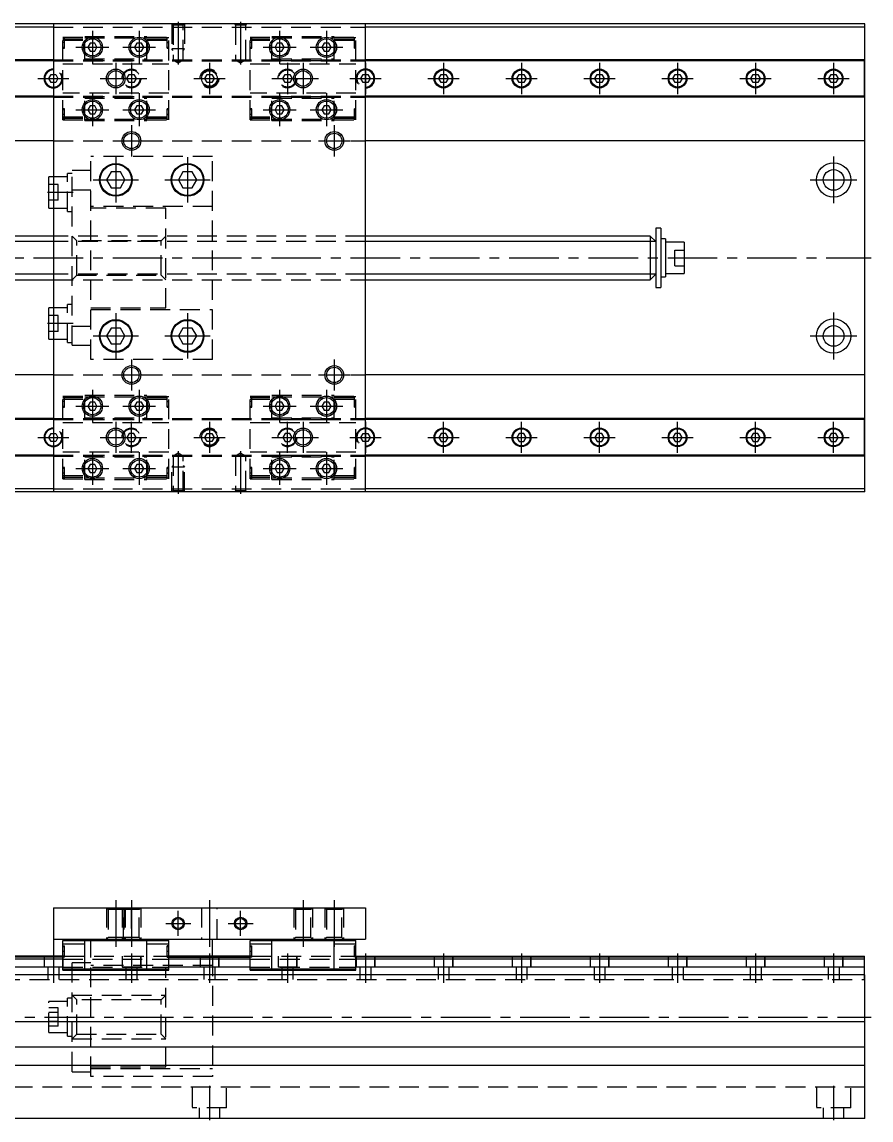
# Model space of a CAD drawing. Extents: x -2 to 771, y -8 to 369.
# Drawn here: x 498.5 to 770.6, y 17 to 368.9 of the extents above; entities that cross this region are included whole.
import ezdxf

# ---------------------------------------------------------------- set-up
doc = ezdxf.new("R2010")
doc.units = 0
doc.header["$LTSCALE"] = 0.5
doc.linetypes.add('CENTER', pattern=[50.8, 31.75, -6.35, 6.35, -6.35])
doc.linetypes.add('DASHED', pattern=[19.05, 12.7, -6.35])
for name, color, linetype in [('MSM_CENTER', 1, 'CENTER'), ('MSM_CONTINUOUS', 7, 'CONTINUOUS'), ('MSM_DASHED', 4, 'DASHED'), ('MSM_NARROW', 5, 'CONTINUOUS')]:
    doc.layers.add(name, color=color, linetype=linetype)

msp = doc.modelspace()

# ---------------------------------------------------------------- linework, layer by layer
at = {"layer": 'MSM_CENTER'}
for p, q in [((521.07, 366.01), (521.07, 355.51)), ((536.07, 366.01), (536.07, 355.51)), ((548.57, 368.88), (548.57, 355.2)), ((568.57, 368.88), (568.57, 355.2)), ((581.07, 366.01), (581.07, 355.51)), ((596.07, 366.01), (596.07, 355.51)), ((512.14, 362.26), (511.59, 362.26)), ((515.82, 360.76), (526.32, 360.76)), ((530.82, 360.76), (541.32, 360.76)), ((545.54, 362.26), (544.99, 362.26)), ((572.14, 362.26), (571.59, 362.26)), ((575.82, 360.76), (586.32, 360.76)), ((590.82, 360.76), (601.32, 360.76)), ((605.54, 362.26), (604.99, 362.26)), ((508.57, 355.76), (508.57, 345.76)), ((528.57, 355.76), (528.57, 345.76)), ((533.57, 355.76), (533.57, 345.76)), ((558.57, 355.76), (558.57, 345.76)), ((583.57, 355.76), (583.57, 345.76)), ((588.57, 355.76), (588.57, 345.76)), ((608.57, 355.76), (608.57, 345.76)), ((633.57, 355.76), (633.57, 345.76)), ((658.57, 355.76), (658.57, 345.76)), ((683.57, 355.76), (683.57, 345.76)), ((708.57, 355.76), (708.57, 345.76)), ((733.57, 355.76), (733.57, 345.76)), ((758.57, 355.76), (758.57, 345.76)), ((503.57, 350.76), (513.57, 350.76)), ((523.57, 350.76), (538.57, 350.76)), ((553.57, 350.76), (563.57, 350.76)), ((578.57, 350.76), (593.57, 350.76)), ((603.57, 350.76), (613.57, 350.76)), ((628.57, 350.76), (638.57, 350.76)), ((653.57, 350.76), (663.57, 350.76)), ((678.57, 350.76), (688.57, 350.76)), ((703.57, 350.76), (713.57, 350.76)), ((728.57, 350.76), (738.57, 350.76)), ((753.57, 350.76), (763.57, 350.76)), ((521.07, 346.01), (521.07, 335.51)), ((536.07, 346.01), (536.07, 335.51)), ((581.07, 346.01), (581.07, 335.51)), ((596.07, 346.01), (596.07, 335.51)), ((512.14, 339.26), (511.59, 339.26)), ((515.82, 340.76), (526.32, 340.76)), ((530.82, 340.76), (541.32, 340.76)), ((545.54, 339.26), (544.99, 339.26)), ((572.14, 339.26), (571.59, 339.26)), ((575.82, 340.76), (586.32, 340.76)), ((590.82, 340.76), (601.32, 340.76)), ((605.54, 339.26), (604.99, 339.26)), ((533.57, 335.76), (533.57, 325.76)), ((598.57, 335.76), (598.57, 325.76)), ((528.57, 330.76), (538.57, 330.76)), ((593.57, 330.76), (603.57, 330.76)), ((528.57, 325.51), (528.57, 311.01)), ((551.57, 325.51), (551.57, 311.01)), ((758.57, 325.76), (758.57, 310.76)), ((521.32, 318.26), (535.82, 318.26)), ((544.32, 318.26), (558.82, 318.26)), ((751.07, 318.26), (766.07, 318.26)), ((514.94, 314.26), (506.69, 314.26)), ((222.83, 293.26), (770.57, 293.26)), ((528.57, 275.51), (528.57, 261.01)), ((551.57, 275.51), (551.57, 261.01)), ((758.57, 275.76), (758.57, 260.76)), ((514.94, 272.26), (506.69, 272.26)), ((521.32, 268.26), (535.82, 268.26)), ((544.32, 268.26), (558.82, 268.26)), ((751.07, 268.26), (766.07, 268.26)), ((533.57, 260.76), (533.57, 250.76)), ((598.57, 260.76), (598.57, 250.76)), ((528.57, 255.76), (538.57, 255.76)), ((593.57, 255.76), (603.57, 255.76)), ((521.07, 251.01), (521.07, 240.51)), ((536.07, 251.01), (536.07, 240.51)), ((581.07, 251.01), (581.07, 240.51)), ((596.07, 251.01), (596.07, 240.51)), ((512.14, 247.26), (511.59, 247.26)), ((545.54, 247.26), (544.99, 247.26)), ((572.14, 247.26), (571.59, 247.26)), ((605.54, 247.26), (604.99, 247.26)), ((515.82, 245.76), (526.32, 245.76)), ((530.82, 245.76), (541.32, 245.76)), ((575.82, 245.76), (586.32, 245.76)), ((590.82, 245.76), (601.32, 245.76)), ((508.57, 240.76), (508.57, 230.76)), ((528.57, 240.76), (528.57, 230.76)), ((533.57, 230.76), (533.57, 240.76)), ((558.57, 240.76), (558.57, 230.76)), ((583.57, 230.76), (583.57, 240.76)), ((588.57, 240.76), (588.57, 230.76)), ((608.57, 240.76), (608.57, 230.76)), ((633.57, 230.76), (633.57, 240.76)), ((658.57, 230.76), (658.57, 240.76)), ((683.57, 230.76), (683.57, 240.76)), ((708.57, 230.76), (708.57, 240.76)), ((733.57, 230.76), (733.57, 240.76)), ((758.57, 230.76), (758.57, 240.76)), ((503.57, 235.76), (513.57, 235.76)), ((523.57, 235.76), (538.57, 235.76)), ((553.57, 235.76), (563.57, 235.76)), ((578.57, 235.76), (593.57, 235.76)), ((603.57, 235.76), (613.57, 235.76)), ((628.57, 235.76), (638.57, 235.76)), ((653.57, 235.76), (663.57, 235.76)), ((678.57, 235.76), (688.57, 235.76)), ((703.57, 235.76), (713.57, 235.76)), ((728.57, 235.76), (738.57, 235.76)), ((753.57, 235.76), (763.57, 235.76)), ((521.07, 231.01), (521.07, 220.51)), ((536.07, 231.01), (536.07, 220.51)), ((548.57, 231.31), (548.57, 217.63)), ((568.57, 231.31), (568.57, 217.63)), ((581.07, 231.01), (581.07, 220.51)), ((596.07, 231.01), (596.07, 220.51)), ((515.82, 225.76), (526.32, 225.76)), ((530.82, 225.76), (541.32, 225.76)), ((575.82, 225.76), (586.32, 225.76)), ((590.82, 225.76), (601.32, 225.76)), ((512.14, 224.26), (511.59, 224.26)), ((545.54, 224.26), (544.99, 224.26)), ((572.14, 224.26), (571.59, 224.26)), ((605.54, 224.26), (604.99, 224.26)), ((528.57, 87.5), (528.57, 72.5)), ((533.57, 87.5), (533.57, 72.5)), ((558.57, 87.5), (558.57, 72.5)), ((588.57, 87.5), (588.57, 72.5)), ((598.57, 87.5), (598.57, 72.5)), ((548.57, 76), (548.57, 84)), ((568.57, 76), (568.57, 84)), ((544.57, 80), (552.57, 80)), ((564.57, 80), (572.57, 80)), ((512.14, 71), (511.59, 71)), ((545.54, 71), (544.99, 71)), ((572.14, 71), (571.59, 71)), ((605.54, 71), (604.99, 71)), ((508.57, 70.32), (508.57, 60.98)), ((533.57, 70.32), (533.57, 60.98)), ((558.57, 70.32), (558.57, 60.98)), ((583.57, 70.32), (583.57, 60.98)), ((608.57, 70.32), (608.57, 60.98)), ((633.57, 70.32), (633.57, 60.98)), ((658.57, 70.32), (658.57, 60.98)), ((683.57, 70.32), (683.57, 60.98)), ((708.57, 70.32), (708.57, 60.98)), ((733.57, 70.32), (733.57, 60.98)), ((758.57, 70.32), (758.57, 60.98)), ((277.17, 50), (770.57, 50)), ((558.57, 28), (558.57, 17)), ((758.57, 28), (758.57, 17))]:
    msp.add_line(p, q, dxfattribs=at)
at = {"layer": 'MSM_CONTINUOUS'}
for p, q in [((508.57, 367.26), (348.57, 367.26)), ((768.57, 368.26), (348.62, 368.26)), ((508.57, 368.26), (508.57, 218.26)), ((608.57, 218.26), (608.57, 368.26)), ((768.57, 367.26), (608.57, 367.26)), ((768.57, 218.26), (768.57, 368.26)), ((520.33, 362.04), (519.59, 360.76)), ((519.59, 360.76), (520.33, 359.48)), ((521.81, 362.04), (520.33, 362.04)), ((520.33, 359.48), (521.81, 359.48)), ((522.55, 360.76), (521.81, 362.04)), ((521.81, 359.48), (522.55, 360.76)), ((535.33, 362.04), (534.59, 360.76)), ((534.59, 360.76), (535.33, 359.48)), ((536.81, 362.04), (535.33, 362.04)), ((535.33, 359.48), (536.81, 359.48)), ((537.55, 360.76), (536.81, 362.04)), ((536.81, 359.48), (537.55, 360.76)), ((580.33, 362.04), (579.59, 360.76)), ((579.59, 360.76), (580.33, 359.48)), ((581.81, 362.04), (580.33, 362.04)), ((580.33, 359.48), (581.81, 359.48)), ((582.55, 360.76), (581.81, 362.04)), ((581.81, 359.48), (582.55, 360.76)), ((595.33, 362.04), (594.59, 360.76)), ((594.59, 360.76), (595.33, 359.48)), ((596.81, 362.04), (595.33, 362.04)), ((595.33, 359.48), (596.81, 359.48)), ((597.55, 360.76), (596.81, 362.04)), ((596.81, 359.48), (597.55, 360.76)), ((508.57, 356.76), (348.57, 356.76)), ((508.57, 356.46), (348.57, 356.46)), ((768.57, 356.76), (608.57, 356.76)), ((768.52, 356.46), (608.57, 356.46)), ((768.52, 344.76), (768.52, 356.76)), ((507.09, 350.76), (507.83, 352.04)), ((507.83, 352.04), (508.57, 352.04)), ((557.09, 350.76), (557.83, 352.04)), ((557.83, 352.04), (559.31, 352.04)), ((559.31, 352.04), (560.05, 350.76)), ((608.57, 352.04), (609.31, 352.04)), ((609.31, 352.04), (610.05, 350.76)), ((632.09, 350.76), (632.83, 352.04)), ((632.83, 352.04), (634.31, 352.04)), ((634.31, 352.04), (635.05, 350.76)), ((657.09, 350.76), (657.83, 352.04)), ((657.83, 352.04), (659.31, 352.04)), ((659.31, 352.04), (660.05, 350.76)), ((682.09, 350.76), (682.83, 352.04)), ((682.83, 352.04), (684.31, 352.04)), ((684.31, 352.04), (685.05, 350.76)), ((707.09, 350.76), (707.83, 352.04)), ((707.83, 352.04), (709.31, 352.04)), ((709.31, 352.04), (710.05, 350.76)), ((732.09, 350.76), (732.83, 352.04)), ((732.83, 352.04), (734.31, 352.04)), ((734.31, 352.04), (735.05, 350.76)), ((757.09, 350.76), (757.83, 352.04)), ((757.83, 352.04), (759.31, 352.04)), ((759.31, 352.04), (760.05, 350.76)), ((507.83, 349.48), (507.09, 350.76)), ((508.57, 349.48), (507.83, 349.48)), ((557.83, 349.48), (557.09, 350.76)), ((559.31, 349.48), (557.83, 349.48)), ((560.05, 350.76), (559.31, 349.48)), ((609.31, 349.48), (608.57, 349.48)), ((610.05, 350.76), (609.31, 349.48)), ((632.83, 349.48), (632.09, 350.76)), ((634.31, 349.48), (632.83, 349.48)), ((635.05, 350.76), (634.31, 349.48)), ((657.83, 349.48), (657.09, 350.76)), ((659.31, 349.48), (657.83, 349.48)), ((660.05, 350.76), (659.31, 349.48)), ((682.83, 349.48), (682.09, 350.76)), ((684.31, 349.48), (682.83, 349.48)), ((685.05, 350.76), (684.31, 349.48)), ((707.83, 349.48), (707.09, 350.76)), ((709.31, 349.48), (707.83, 349.48)), ((710.05, 350.76), (709.31, 349.48)), ((732.83, 349.48), (732.09, 350.76)), ((734.31, 349.48), (732.83, 349.48)), ((735.05, 350.76), (734.31, 349.48)), ((757.83, 349.48), (757.09, 350.76)), ((759.31, 349.48), (757.83, 349.48)), ((760.05, 350.76), (759.31, 349.48)), ((508.57, 345.06), (348.57, 345.06)), ((768.52, 345.06), (608.57, 345.06)), ((508.57, 344.76), (348.57, 344.76)), ((520.33, 342.04), (519.59, 340.76)), ((521.81, 342.04), (520.33, 342.04)), ((522.55, 340.76), (521.81, 342.04)), ((535.33, 342.04), (534.59, 340.76)), ((536.81, 342.04), (535.33, 342.04)), ((537.55, 340.76), (536.81, 342.04)), ((580.33, 342.04), (579.59, 340.76)), ((581.81, 342.04), (580.33, 342.04)), ((582.55, 340.76), (581.81, 342.04)), ((595.33, 342.04), (594.59, 340.76)), ((596.81, 342.04), (595.33, 342.04)), ((597.55, 340.76), (596.81, 342.04)), ((768.52, 344.76), (608.57, 344.76)), ((519.59, 340.76), (520.33, 339.48)), ((520.33, 339.48), (521.81, 339.48)), ((521.81, 339.48), (522.55, 340.76)), ((534.59, 340.76), (535.33, 339.48)), ((535.33, 339.48), (536.81, 339.48)), ((536.81, 339.48), (537.55, 340.76)), ((579.59, 340.76), (580.33, 339.48)), ((580.33, 339.48), (581.81, 339.48)), ((581.81, 339.48), (582.55, 340.76)), ((594.59, 340.76), (595.33, 339.48)), ((595.33, 339.48), (596.81, 339.48)), ((596.81, 339.48), (597.55, 340.76)), ((508.57, 330.76), (348.57, 330.76)), ((768.57, 330.76), (608.57, 330.76)), ((527.1, 320.8), (525.63, 318.26)), ((530.03, 320.8), (527.1, 320.8)), ((531.5, 318.26), (530.03, 320.8)), ((550.1, 320.8), (548.63, 318.26)), ((553.03, 320.8), (550.1, 320.8)), ((554.5, 318.26), (553.03, 320.8)), ((507.07, 309.26), (507.07, 319.26)), ((508.57, 319.26), (507.07, 319.26)), ((525.63, 318.26), (527.1, 315.72)), ((530.03, 315.72), (531.5, 318.26)), ((548.63, 318.26), (550.1, 315.72)), ((553.03, 315.72), (554.5, 318.26)), ((527.1, 315.72), (530.03, 315.72)), ((550.1, 315.72), (553.03, 315.72)), ((507.07, 309.26), (508.57, 309.26)), ((701.57, 302.76), (701.57, 283.76)), ((703.17, 302.76), (701.57, 302.76)), ((703.17, 302.76), (703.17, 283.76)), ((508.57, 300.26), (348.57, 300.26)), ((699.82, 300.26), (608.57, 300.26)), ((701.57, 298.51), (699.82, 300.26)), ((699.82, 300.26), (699.82, 286.26)), ((704.67, 299.36), (703.17, 299.36)), ((704.67, 299.36), (704.67, 287.16)), ((710.67, 298.26), (704.67, 298.26)), ((710.67, 298.26), (710.67, 288.26)), ((348.57, 286.26), (508.57, 286.26)), ((608.57, 286.26), (699.82, 286.26)), ((699.82, 286.26), (701.57, 288.01)), ((703.17, 287.16), (704.67, 287.16)), ((704.67, 288.26), (710.67, 288.26)), ((701.57, 283.76), (703.17, 283.76)), ((507.07, 267.26), (507.07, 277.26)), ((508.57, 277.26), (507.07, 277.26)), ((527.1, 270.8), (525.63, 268.26)), ((525.63, 268.26), (527.1, 265.72)), ((530.03, 270.8), (527.1, 270.8)), ((531.5, 268.26), (530.03, 270.8)), ((530.03, 265.72), (531.5, 268.26)), ((550.1, 270.8), (548.63, 268.26)), ((548.63, 268.26), (550.1, 265.72)), ((553.03, 270.8), (550.1, 270.8)), ((554.5, 268.26), (553.03, 270.8)), ((553.03, 265.72), (554.5, 268.26)), ((507.07, 267.26), (508.57, 267.26)), ((527.1, 265.72), (530.03, 265.72)), ((550.1, 265.72), (553.03, 265.72)), ((508.57, 255.76), (348.57, 255.76)), ((768.57, 255.76), (608.57, 255.76)), ((520.33, 247.04), (519.59, 245.76)), ((521.81, 247.04), (520.33, 247.04)), ((522.55, 245.76), (521.81, 247.04)), ((535.33, 247.04), (534.59, 245.76)), ((536.81, 247.04), (535.33, 247.04)), ((537.55, 245.76), (536.81, 247.04)), ((580.33, 247.04), (579.59, 245.76)), ((581.81, 247.04), (580.33, 247.04)), ((582.55, 245.76), (581.81, 247.04)), ((595.33, 247.04), (594.59, 245.76)), ((596.81, 247.04), (595.33, 247.04)), ((597.55, 245.76), (596.81, 247.04)), ((519.59, 245.76), (520.33, 244.48)), ((520.33, 244.48), (521.81, 244.48)), ((521.81, 244.48), (522.55, 245.76)), ((534.59, 245.76), (535.33, 244.48)), ((535.33, 244.48), (536.81, 244.48)), ((536.81, 244.48), (537.55, 245.76)), ((579.59, 245.76), (580.33, 244.48)), ((580.33, 244.48), (581.81, 244.48)), ((581.81, 244.48), (582.55, 245.76)), ((594.59, 245.76), (595.33, 244.48)), ((595.33, 244.48), (596.81, 244.48)), ((596.81, 244.48), (597.55, 245.76)), ((508.57, 241.76), (348.57, 241.76)), ((508.57, 241.46), (348.57, 241.46)), ((768.52, 241.76), (608.57, 241.76)), ((768.52, 241.46), (608.57, 241.46)), ((768.52, 229.76), (768.52, 241.76)), ((507.09, 235.76), (507.83, 237.04)), ((507.83, 237.04), (508.57, 237.04)), ((557.09, 235.76), (557.83, 237.04)), ((557.83, 237.04), (559.31, 237.04)), ((559.31, 237.04), (560.05, 235.76)), ((608.57, 237.04), (609.31, 237.04)), ((609.31, 237.04), (610.05, 235.76)), ((632.83, 237.04), (632.09, 235.76)), ((634.31, 237.04), (632.83, 237.04)), ((635.05, 235.76), (634.31, 237.04)), ((657.83, 237.04), (657.09, 235.76)), ((659.31, 237.04), (657.83, 237.04)), ((660.05, 235.76), (659.31, 237.04)), ((682.83, 237.04), (682.09, 235.76)), ((684.31, 237.04), (682.83, 237.04)), ((685.05, 235.76), (684.31, 237.04)), ((707.83, 237.04), (707.09, 235.76)), ((709.31, 237.04), (707.83, 237.04)), ((710.05, 235.76), (709.31, 237.04)), ((732.83, 237.04), (732.09, 235.76)), ((734.31, 237.04), (732.83, 237.04)), ((735.05, 235.76), (734.31, 237.04)), ((757.83, 237.04), (757.09, 235.76)), ((759.31, 237.04), (757.83, 237.04)), ((760.05, 235.76), (759.31, 237.04)), ((507.83, 234.48), (507.09, 235.76)), ((508.57, 234.48), (507.83, 234.48)), ((557.83, 234.48), (557.09, 235.76)), ((559.31, 234.48), (557.83, 234.48)), ((560.05, 235.76), (559.31, 234.48)), ((609.31, 234.48), (608.57, 234.48)), ((610.05, 235.76), (609.31, 234.48)), ((632.09, 235.76), (632.83, 234.48)), ((632.83, 234.48), (634.31, 234.48)), ((634.31, 234.48), (635.05, 235.76)), ((657.09, 235.76), (657.83, 234.48)), ((657.83, 234.48), (659.31, 234.48)), ((659.31, 234.48), (660.05, 235.76)), ((682.09, 235.76), (682.83, 234.48)), ((682.83, 234.48), (684.31, 234.48)), ((684.31, 234.48), (685.05, 235.76)), ((707.09, 235.76), (707.83, 234.48)), ((707.83, 234.48), (709.31, 234.48)), ((709.31, 234.48), (710.05, 235.76)), ((732.09, 235.76), (732.83, 234.48)), ((732.83, 234.48), (734.31, 234.48)), ((734.31, 234.48), (735.05, 235.76)), ((757.09, 235.76), (757.83, 234.48)), ((757.83, 234.48), (759.31, 234.48)), ((759.31, 234.48), (760.05, 235.76)), ((508.57, 230.06), (348.57, 230.06)), ((508.57, 229.76), (348.57, 229.76)), ((768.52, 230.06), (608.57, 230.06)), ((768.57, 229.76), (608.57, 229.76)), ((520.33, 227.04), (519.59, 225.76)), ((519.59, 225.76), (520.33, 224.48)), ((521.81, 227.04), (520.33, 227.04)), ((522.55, 225.76), (521.81, 227.04)), ((521.81, 224.48), (522.55, 225.76)), ((535.33, 227.04), (534.59, 225.76)), ((534.59, 225.76), (535.33, 224.48)), ((536.81, 227.04), (535.33, 227.04)), ((537.55, 225.76), (536.81, 227.04)), ((536.81, 224.48), (537.55, 225.76)), ((580.33, 227.04), (579.59, 225.76)), ((579.59, 225.76), (580.33, 224.48)), ((581.81, 227.04), (580.33, 227.04)), ((582.55, 225.76), (581.81, 227.04)), ((581.81, 224.48), (582.55, 225.76)), ((595.33, 227.04), (594.59, 225.76)), ((594.59, 225.76), (595.33, 224.48)), ((596.81, 227.04), (595.33, 227.04)), ((597.55, 225.76), (596.81, 227.04)), ((596.81, 224.48), (597.55, 225.76)), ((520.33, 224.48), (521.81, 224.48)), ((535.33, 224.48), (536.81, 224.48)), ((580.33, 224.48), (581.81, 224.48)), ((595.33, 224.48), (596.81, 224.48)), ((508.57, 219.26), (348.57, 219.26)), ((768.57, 218.26), (348.62, 218.26)), ((768.57, 219.26), (608.57, 219.26)), ((508.57, 85), (508.57, 75)), ((508.57, 85), (608.57, 85)), ((608.57, 85), (608.57, 75)), ((508.57, 75), (608.57, 75)), ((511.62, 74.5), (545.52, 74.5)), ((511.62, 65), (511.62, 74.5)), ((518.62, 65), (518.62, 75)), ((538.52, 65), (538.52, 75)), ((545.52, 65), (545.52, 74.5)), ((559.57, 69.5), (559.57, 75)), ((571.62, 65), (571.62, 74.5)), ((571.62, 74.5), (605.52, 74.5)), ((578.62, 65), (578.62, 75)), ((598.52, 65), (598.52, 75)), ((605.52, 65), (605.52, 74.5)), ((511.62, 73.5), (518.62, 73.5)), ((511.62, 72.8), (512.12, 72.8)), ((512.12, 72.5), (511.62, 72.5)), ((512.12, 69.2), (512.12, 72.8)), ((538.52, 73.5), (545.52, 73.5)), ((545.02, 69.2), (545.02, 72.8)), ((545.52, 72.8), (545.02, 72.8)), ((545.52, 72.5), (545.02, 72.5)), ((571.62, 73.5), (578.62, 73.5)), ((571.62, 72.8), (572.12, 72.8)), ((572.12, 72.5), (571.62, 72.5)), ((572.12, 69.2), (572.12, 72.8)), ((598.52, 73.5), (605.52, 73.5)), ((605.52, 72.8), (605.02, 72.8)), ((605.02, 69.2), (605.02, 72.8)), ((605.52, 72.5), (605.02, 72.5)), ((512.12, 69.5), (348.57, 69.5)), ((512.12, 69.2), (348.57, 69.2)), ((511.62, 68.55), (348.57, 68.55)), ((512.12, 69.2), (511.62, 69.2)), ((572.12, 69.5), (545.02, 69.5)), ((545.02, 69.2), (571.62, 69.2)), ((545.02, 69.2), (545.52, 69.2)), ((571.62, 68.55), (545.52, 68.55)), ((572.12, 69.2), (571.62, 69.2)), ((605.02, 69.5), (768.52, 69.5)), ((768.52, 69.2), (605.52, 69.2)), ((768.52, 68.55), (605.52, 68.55)), ((768.52, 63.5), (768.52, 69.5)), ((511.62, 65.95), (348.57, 65.95)), ((768.57, 63.5), (348.57, 63.5)), ((511.62, 65.5), (545.52, 65.5)), ((511.62, 65), (545.52, 65)), ((571.62, 65.95), (545.52, 65.95)), ((571.62, 65.5), (605.52, 65.5)), ((571.62, 65), (605.52, 65)), ((768.52, 65.95), (605.52, 65.95)), ((768.57, 17.5), (768.57, 63.5)), ((768.57, 48.5), (348.57, 48.5)), ((348.57, 40.5), (768.57, 40.5)), ((768.57, 34.5), (348.57, 34.5)), ((768.57, 17.5), (348.57, 17.5))]:
    msp.add_line(p, q, dxfattribs=at)
for centre, radius in [((521.07, 360.76), 3.25), ((521.07, 360.76), 2.75), ((536.07, 360.76), 3.25), ((536.07, 360.76), 2.75), ((581.07, 360.76), 3.25), ((581.07, 360.76), 2.75), ((596.07, 360.76), 3.25), ((596.07, 360.76), 2.75), ((528.57, 350.76), 2.46), ((558.57, 350.76), 2.5), ((588.57, 350.76), 2.46), ((633.57, 350.76), 3), ((633.57, 350.76), 2.75), ((658.57, 350.76), 3), ((658.57, 350.76), 2.75), ((683.57, 350.76), 3), ((683.57, 350.76), 2.75), ((708.57, 350.76), 3), ((708.57, 350.76), 2.75), ((733.57, 350.76), 3), ((733.57, 350.76), 2.75), ((758.57, 350.76), 3), ((758.57, 350.76), 2.75), ((521.07, 340.76), 3.25), ((521.07, 340.76), 2.75), ((536.07, 340.76), 3.25), ((536.07, 340.76), 2.75), ((581.07, 340.76), 3.25), ((581.07, 340.76), 2.75), ((596.07, 340.76), 3.25), ((596.07, 340.76), 2.75), ((533.57, 330.76), 2.46), ((598.57, 330.76), 2.46), ((758.57, 318.26), 5.5), ((528.57, 318.26), 5.25), ((528.57, 318.26), 5), ((551.57, 318.26), 5.25), ((551.57, 318.26), 5), ((758.57, 318.26), 3.3), ((528.57, 268.26), 5.25), ((528.57, 268.26), 5), ((551.57, 268.26), 5.25), ((551.57, 268.26), 5), ((758.57, 268.26), 5.5), ((758.57, 268.26), 3.3), ((533.57, 255.76), 2.46), ((598.57, 255.76), 2.46), ((521.07, 245.76), 3.25), ((521.07, 245.76), 2.75), ((536.07, 245.76), 3.25), ((536.07, 245.76), 2.75), ((581.07, 245.76), 3.25), ((581.07, 245.76), 2.75), ((596.07, 245.76), 3.25), ((596.07, 245.76), 2.75), ((528.57, 235.76), 2.46), ((558.57, 235.76), 2.5), ((588.57, 235.76), 2.46), ((633.57, 235.76), 3), ((633.57, 235.76), 2.75), ((658.57, 235.76), 3), ((658.57, 235.76), 2.75), ((683.57, 235.76), 3), ((683.57, 235.76), 2.75), ((708.57, 235.76), 3), ((708.57, 235.76), 2.75), ((733.57, 235.76), 3), ((733.57, 235.76), 2.75), ((758.57, 235.76), 3), ((758.57, 235.76), 2.75), ((521.07, 225.76), 3.25), ((536.07, 225.76), 3.25), ((581.07, 225.76), 3.25), ((596.07, 225.76), 3.25), ((521.07, 225.76), 2.75), ((536.07, 225.76), 2.75), ((581.07, 225.76), 2.75), ((596.07, 225.76), 2.75), ((548.57, 80), 1.62), ((568.57, 80), 1.62)]:
    msp.add_circle(centre, radius, dxfattribs=at)
for centre, radius, start, end in [((508.57, 350.76), 3, 90, 270), ((508.57, 350.76), 2.75, 90, 270), ((608.57, 350.76), 3, 270, 90), ((608.57, 350.76), 2.75, 270, 90), ((508.57, 235.76), 3, 90, 270), ((508.57, 235.76), 2.75, 90, 270), ((608.57, 235.76), 3, 270, 90), ((608.57, 235.76), 2.75, 270, 90)]:
    msp.add_arc(centre, radius, start, end, dxfattribs=at)
at = {"layer": 'MSM_DASHED'}
for p, q in [((508.57, 367.26), (608.57, 367.26)), ((546.57, 368.26), (546.95, 367.88)), ((546.57, 368.26), (546.57, 360.26)), ((546.95, 367.88), (546.95, 356.76)), ((550.19, 367.88), (546.95, 367.88)), ((550.19, 367.88), (550.57, 368.26)), ((550.19, 356.76), (550.19, 367.88)), ((550.57, 368.26), (550.57, 360.26)), ((566.57, 368.26), (566.95, 367.88)), ((566.95, 367.88), (566.95, 356.76)), ((570.19, 367.88), (566.95, 367.88)), ((570.19, 367.88), (570.57, 368.26)), ((570.19, 356.76), (570.19, 367.88)), ((511.62, 337.51), (511.62, 364.01)), ((511.62, 364.01), (518.62, 364.01)), ((512.12, 363.76), (511.62, 363.76)), ((511.62, 363.51), (518.62, 363.51)), ((511.62, 363.01), (518.62, 363.01)), ((512.12, 360.46), (512.12, 364.01)), ((518.62, 364.26), (538.52, 364.26)), ((518.62, 356.51), (518.62, 364.26)), ((518.62, 363.76), (538.52, 363.76)), ((538.52, 356.51), (538.52, 364.26)), ((538.52, 364.01), (545.52, 364.01)), ((538.52, 363.51), (545.52, 363.51)), ((538.52, 363.01), (545.52, 363.01)), ((545.02, 360.46), (545.02, 364.01)), ((545.52, 363.76), (545.02, 363.76)), ((545.52, 337.51), (545.52, 364.01)), ((571.62, 364.01), (578.62, 364.01)), ((571.62, 337.51), (571.62, 364.01)), ((572.12, 363.76), (571.62, 363.76)), ((571.62, 363.51), (578.62, 363.51)), ((571.62, 363.01), (578.62, 363.01)), ((572.12, 360.46), (572.12, 364.01)), ((578.62, 364.26), (598.52, 364.26)), ((578.62, 356.51), (578.62, 364.26)), ((578.62, 363.76), (598.52, 363.76)), ((598.52, 356.51), (598.52, 364.26)), ((598.52, 364.01), (605.52, 364.01)), ((598.52, 363.51), (605.52, 363.51)), ((598.52, 363.01), (605.52, 363.01)), ((605.02, 360.46), (605.02, 364.01)), ((605.52, 363.76), (605.02, 363.76)), ((605.52, 337.51), (605.52, 364.01)), ((512.12, 362.26), (511.62, 362.26)), ((511.62, 360.76), (512.12, 360.76)), ((511.62, 360.46), (512.12, 360.46)), ((545.02, 362.26), (545.52, 362.26)), ((545.02, 360.76), (545.52, 360.76)), ((545.02, 360.46), (545.52, 360.46)), ((550.57, 360.26), (546.57, 360.26)), ((546.95, 359.76), (546.57, 360.26)), ((550.19, 359.76), (550.57, 360.26)), ((572.12, 362.26), (571.62, 362.26)), ((571.62, 360.76), (572.12, 360.76)), ((571.62, 360.46), (572.12, 360.46)), ((605.02, 362.26), (605.52, 362.26)), ((605.02, 360.76), (605.52, 360.76)), ((605.02, 360.46), (605.52, 360.46)), ((508.57, 356.76), (608.57, 356.76)), ((508.57, 356.46), (608.57, 356.46)), ((511.62, 355.51), (545.52, 355.51)), ((518.62, 357.01), (538.52, 357.01)), ((518.62, 356.51), (538.52, 356.51)), ((546.95, 356.76), (548.57, 355.82)), ((548.57, 355.82), (550.19, 356.76)), ((566.95, 356.76), (568.57, 355.82)), ((568.57, 355.82), (570.19, 356.76)), ((571.62, 355.51), (605.52, 355.51)), ((578.62, 357.01), (598.52, 357.01)), ((578.62, 356.51), (598.52, 356.51)), ((508.57, 353.91), (508.57, 347.61)), ((508.57, 352.04), (509.31, 352.04)), ((509.31, 352.04), (510.05, 350.76)), ((532.09, 350.76), (532.83, 352.04)), ((532.83, 352.04), (534.31, 352.04)), ((534.31, 352.04), (535.05, 350.76)), ((582.09, 350.76), (582.83, 352.04)), ((582.83, 352.04), (584.31, 352.04)), ((584.31, 352.04), (585.05, 350.76)), ((607.09, 350.76), (607.83, 352.04)), ((607.83, 352.04), (608.57, 352.04)), ((509.31, 349.48), (508.57, 349.48)), ((510.05, 350.76), (509.31, 349.48)), ((532.83, 349.48), (532.09, 350.76)), ((534.31, 349.48), (532.83, 349.48)), ((535.05, 350.76), (534.31, 349.48)), ((582.83, 349.48), (582.09, 350.76)), ((584.31, 349.48), (582.83, 349.48)), ((585.05, 350.76), (584.31, 349.48)), ((607.83, 349.48), (607.09, 350.76)), ((608.57, 349.48), (607.83, 349.48)), ((508.57, 345.06), (608.57, 345.06)), ((545.52, 346.01), (511.62, 346.01)), ((518.62, 345.01), (538.52, 345.01)), ((518.62, 337.26), (518.62, 345.01)), ((538.52, 337.26), (538.52, 345.01)), ((605.52, 346.01), (571.62, 346.01)), ((578.62, 345.01), (598.52, 345.01)), ((578.62, 337.26), (578.62, 345.01)), ((598.52, 337.26), (598.52, 345.01)), ((508.57, 344.76), (608.57, 344.76)), ((518.62, 344.51), (538.52, 344.51)), ((578.62, 344.51), (598.52, 344.51)), ((512.12, 341.06), (511.62, 341.06)), ((512.12, 340.76), (511.62, 340.76)), ((512.12, 339.26), (511.62, 339.26)), ((511.62, 338.51), (518.62, 338.51)), ((511.62, 338.01), (518.62, 338.01)), ((512.12, 337.51), (512.12, 341.06)), ((538.52, 338.51), (545.52, 338.51)), ((538.52, 338.01), (545.52, 338.01)), ((545.02, 337.51), (545.02, 341.06)), ((545.52, 341.06), (545.02, 341.06)), ((545.52, 340.76), (545.02, 340.76)), ((545.02, 339.26), (545.52, 339.26)), ((572.12, 341.06), (571.62, 341.06)), ((572.12, 340.76), (571.62, 340.76)), ((572.12, 339.26), (571.62, 339.26)), ((571.62, 338.51), (578.62, 338.51)), ((571.62, 338.01), (578.62, 338.01)), ((572.12, 337.51), (572.12, 341.06)), ((598.52, 338.51), (605.52, 338.51)), ((598.52, 338.01), (605.52, 338.01)), ((605.02, 337.51), (605.02, 341.06)), ((605.52, 341.06), (605.02, 341.06)), ((605.52, 340.76), (605.02, 340.76)), ((605.02, 339.26), (605.52, 339.26)), ((511.62, 337.76), (512.12, 337.76)), ((511.62, 337.51), (518.62, 337.51)), ((518.62, 337.76), (538.52, 337.76)), ((518.62, 337.26), (538.52, 337.26)), ((538.52, 337.51), (545.52, 337.51)), ((545.02, 337.76), (545.52, 337.76)), ((571.62, 337.76), (572.12, 337.76)), ((571.62, 337.51), (578.62, 337.51)), ((578.62, 337.76), (598.52, 337.76)), ((578.62, 337.26), (598.52, 337.26)), ((598.52, 337.51), (605.52, 337.51)), ((605.02, 337.76), (605.52, 337.76)), ((508.57, 330.76), (608.57, 330.76)), ((559.57, 325.76), (520.57, 325.76)), ((520.57, 260.76), (520.57, 325.76)), ((559.57, 260.76), (559.57, 325.76)), ((513.07, 308.16), (513.07, 320.36)), ((514.57, 320.36), (513.07, 320.36)), ((520.57, 321.26), (514.57, 321.26)), ((514.57, 265.26), (514.57, 321.26)), ((510.07, 316.8), (507.07, 316.8)), ((513.07, 319.26), (508.57, 319.26)), ((510.07, 311.72), (510.07, 316.8)), ((510.07, 314.26), (507.07, 314.26)), ((514.57, 315.11), (520.57, 315.11)), ((510.07, 311.72), (507.07, 311.72)), ((559.57, 309.76), (520.57, 309.76)), ((508.57, 309.26), (513.07, 309.26)), ((513.07, 308.16), (514.57, 308.16)), ((544.57, 309.26), (520.57, 309.26)), ((544.57, 277.26), (544.57, 309.26)), ((608.57, 300.26), (508.57, 300.26)), ((516.07, 298.76), (514.57, 300.26)), ((544.57, 300.26), (543.07, 298.76)), ((608.57, 298.51), (508.57, 298.51)), ((543.07, 298.76), (516.07, 298.76)), ((516.07, 287.76), (516.07, 298.76)), ((543.07, 287.76), (543.07, 298.76)), ((707.67, 295.8), (710.67, 295.8)), ((707.67, 290.72), (707.67, 295.8)), ((707.67, 293.26), (710.67, 293.26)), ((707.67, 290.72), (710.67, 290.72)), ((608.57, 288.01), (508.57, 288.01)), ((508.57, 286.26), (608.57, 286.26)), ((514.57, 286.26), (516.07, 287.76)), ((516.07, 287.76), (543.07, 287.76)), ((543.07, 287.76), (544.57, 286.26)), ((513.07, 266.16), (513.07, 278.36)), ((514.57, 278.36), (513.07, 278.36)), ((510.07, 274.8), (507.07, 274.8)), ((513.07, 277.26), (508.57, 277.26)), ((510.07, 269.72), (510.07, 274.8)), ((520.57, 277.26), (544.57, 277.26)), ((520.57, 276.76), (559.57, 276.76)), ((510.07, 272.26), (507.07, 272.26)), ((514.57, 271.4), (520.57, 271.4)), ((510.07, 269.72), (507.07, 269.72)), ((508.57, 267.26), (513.07, 267.26)), ((513.07, 266.16), (514.57, 266.16)), ((514.57, 265.26), (520.57, 265.26)), ((559.57, 260.76), (520.57, 260.76)), ((508.57, 255.76), (608.57, 255.76)), ((511.62, 249.01), (518.62, 249.01)), ((511.62, 222.51), (511.62, 249.01)), ((512.12, 248.76), (511.62, 248.76)), ((511.62, 248.51), (518.62, 248.51)), ((511.62, 248.01), (518.62, 248.01)), ((512.12, 247.26), (511.62, 247.26)), ((512.12, 245.46), (512.12, 249.01)), ((518.62, 249.26), (538.52, 249.26)), ((518.62, 241.51), (518.62, 249.26)), ((518.62, 248.76), (538.52, 248.76)), ((538.52, 241.51), (538.52, 249.26)), ((538.52, 249.01), (545.52, 249.01)), ((538.52, 248.51), (545.52, 248.51)), ((538.52, 248.01), (545.52, 248.01)), ((545.02, 245.46), (545.02, 249.01)), ((545.52, 248.76), (545.02, 248.76)), ((545.02, 247.26), (545.52, 247.26)), ((545.52, 222.51), (545.52, 249.01)), ((571.62, 249.01), (578.62, 249.01)), ((571.62, 222.51), (571.62, 249.01)), ((572.12, 248.76), (571.62, 248.76)), ((571.62, 248.51), (578.62, 248.51)), ((571.62, 248.01), (578.62, 248.01)), ((572.12, 247.26), (571.62, 247.26)), ((572.12, 245.46), (572.12, 249.01)), ((578.62, 249.26), (598.52, 249.26)), ((578.62, 241.51), (578.62, 249.26)), ((578.62, 248.76), (598.52, 248.76)), ((598.52, 241.51), (598.52, 249.26)), ((598.52, 249.01), (605.52, 249.01)), ((598.52, 248.51), (605.52, 248.51)), ((598.52, 248.01), (605.52, 248.01)), ((605.02, 245.46), (605.02, 249.01)), ((605.52, 248.76), (605.02, 248.76)), ((605.02, 247.26), (605.52, 247.26)), ((605.52, 222.51), (605.52, 249.01)), ((511.62, 245.76), (512.12, 245.76)), ((511.62, 245.46), (512.12, 245.46)), ((545.02, 245.76), (545.52, 245.76)), ((545.02, 245.46), (545.52, 245.46)), ((571.62, 245.76), (572.12, 245.76)), ((571.62, 245.46), (572.12, 245.46)), ((605.02, 245.76), (605.52, 245.76)), ((605.02, 245.46), (605.52, 245.46)), ((508.57, 241.76), (608.57, 241.76)), ((508.57, 241.46), (608.57, 241.46)), ((511.62, 240.51), (545.52, 240.51)), ((518.62, 242.01), (538.52, 242.01)), ((518.62, 241.51), (538.52, 241.51)), ((571.62, 240.51), (605.52, 240.51)), ((578.62, 242.01), (598.52, 242.01)), ((578.62, 241.51), (598.52, 241.51)), ((508.57, 238.91), (508.57, 232.61)), ((508.57, 237.04), (509.31, 237.04)), ((509.31, 237.04), (510.05, 235.76)), ((532.83, 237.04), (532.09, 235.76)), ((534.31, 237.04), (532.83, 237.04)), ((535.05, 235.76), (534.31, 237.04)), ((582.83, 237.04), (582.09, 235.76)), ((584.31, 237.04), (582.83, 237.04)), ((585.05, 235.76), (584.31, 237.04)), ((607.09, 235.76), (607.83, 237.04)), ((607.83, 237.04), (608.57, 237.04)), ((509.31, 234.48), (508.57, 234.48)), ((510.05, 235.76), (509.31, 234.48)), ((532.09, 235.76), (532.83, 234.48)), ((532.83, 234.48), (534.31, 234.48)), ((534.31, 234.48), (535.05, 235.76)), ((582.09, 235.76), (582.83, 234.48)), ((582.83, 234.48), (584.31, 234.48)), ((584.31, 234.48), (585.05, 235.76)), ((607.83, 234.48), (607.09, 235.76)), ((608.57, 234.48), (607.83, 234.48)), ((508.57, 230.06), (608.57, 230.06)), ((508.57, 229.76), (608.57, 229.76)), ((545.52, 231.01), (511.62, 231.01)), ((518.62, 230.01), (538.52, 230.01)), ((518.62, 222.26), (518.62, 230.01)), ((518.62, 229.51), (538.52, 229.51)), ((538.52, 222.26), (538.52, 230.01)), ((548.57, 230.69), (546.95, 229.76)), ((546.95, 229.76), (546.95, 218.64)), ((550.19, 229.76), (548.57, 230.69)), ((550.19, 218.64), (550.19, 229.76)), ((568.57, 230.69), (566.95, 229.76)), ((566.95, 229.76), (566.95, 218.64)), ((570.19, 229.76), (568.57, 230.69)), ((570.19, 218.64), (570.19, 229.76)), ((605.52, 231.01), (571.62, 231.01)), ((578.62, 222.26), (578.62, 230.01)), ((578.62, 230.01), (598.52, 230.01)), ((578.62, 229.51), (598.52, 229.51)), ((598.52, 222.26), (598.52, 230.01)), ((512.12, 226.06), (511.62, 226.06)), ((512.12, 225.76), (511.62, 225.76)), ((512.12, 222.51), (512.12, 226.06)), ((545.02, 222.51), (545.02, 226.06)), ((545.52, 226.06), (545.02, 226.06)), ((545.52, 225.76), (545.02, 225.76)), ((546.95, 226.76), (546.57, 226.26)), ((550.57, 226.26), (546.57, 226.26)), ((546.57, 218.26), (546.57, 226.26)), ((550.19, 226.76), (550.57, 226.26)), ((550.57, 218.26), (550.57, 226.26)), ((572.12, 226.06), (571.62, 226.06)), ((572.12, 225.76), (571.62, 225.76)), ((572.12, 222.51), (572.12, 226.06)), ((605.02, 222.51), (605.02, 226.06)), ((605.52, 226.06), (605.02, 226.06)), ((605.52, 225.76), (605.02, 225.76)), ((512.12, 224.26), (511.62, 224.26)), ((511.62, 223.51), (518.62, 223.51)), ((511.62, 223.01), (518.62, 223.01)), ((511.62, 222.76), (512.12, 222.76)), ((511.62, 222.51), (518.62, 222.51)), ((518.62, 222.76), (538.52, 222.76)), ((518.62, 222.26), (538.52, 222.26)), ((538.52, 223.51), (545.52, 223.51)), ((538.52, 223.01), (545.52, 223.01)), ((538.52, 222.51), (545.52, 222.51)), ((545.02, 224.26), (545.52, 224.26)), ((545.02, 222.76), (545.52, 222.76)), ((572.12, 224.26), (571.62, 224.26)), ((571.62, 223.51), (578.62, 223.51)), ((571.62, 223.01), (578.62, 223.01)), ((571.62, 222.76), (572.12, 222.76)), ((571.62, 222.51), (578.62, 222.51)), ((578.62, 222.76), (598.52, 222.76)), ((578.62, 222.26), (598.52, 222.26)), ((598.52, 223.51), (605.52, 223.51)), ((598.52, 223.01), (605.52, 223.01)), ((598.52, 222.51), (605.52, 222.51)), ((605.02, 224.26), (605.52, 224.26)), ((605.02, 222.76), (605.52, 222.76)), ((508.57, 219.26), (608.57, 219.26)), ((546.95, 218.64), (546.57, 218.26)), ((550.19, 218.64), (546.95, 218.64)), ((550.57, 218.26), (550.19, 218.64)), ((566.95, 218.64), (566.57, 218.26)), ((570.19, 218.64), (566.95, 218.64)), ((570.57, 218.26), (570.19, 218.64)), ((508.57, 85), (508.57, 65.83)), ((525.57, 85), (526.11, 84.46)), ((525.57, 85), (525.57, 75)), ((526.11, 84.46), (526.11, 75.54)), ((531.03, 84.46), (526.11, 84.46)), ((530.57, 85), (531.11, 84.46)), ((530.57, 85), (530.57, 75)), ((531.03, 84.46), (531.57, 85)), ((531.03, 75.54), (531.03, 84.46)), ((531.11, 84.46), (531.11, 75.54)), ((536.03, 84.46), (531.11, 84.46)), ((531.57, 85), (531.57, 75)), ((536.03, 84.46), (536.57, 85)), ((536.03, 75.54), (536.03, 84.46)), ((536.57, 85), (536.57, 75)), ((556.07, 85), (556.07, 75)), ((561.07, 75), (561.07, 85)), ((585.57, 85), (586.11, 84.46)), ((585.57, 85), (585.57, 75)), ((586.11, 84.46), (586.11, 75.54)), ((591.03, 84.46), (586.11, 84.46)), ((591.03, 84.46), (591.57, 85)), ((591.03, 75.54), (591.03, 84.46)), ((591.57, 85), (591.57, 75)), ((595.57, 85), (596.11, 84.46)), ((595.57, 85), (595.57, 75)), ((596.11, 84.46), (596.11, 75.54)), ((601.03, 84.46), (596.11, 84.46)), ((601.03, 84.46), (601.57, 85)), ((601.03, 75.54), (601.03, 84.46)), ((601.57, 85), (601.57, 75)), ((533.57, 78.4), (533.57, 84.4)), ((520.57, 31), (520.57, 75)), ((526.11, 75.54), (525.57, 75)), ((531.03, 75.54), (526.11, 75.54)), ((531.11, 75.54), (530.57, 75)), ((531.57, 75), (531.03, 75.54)), ((536.03, 75.54), (531.11, 75.54)), ((536.57, 75), (536.03, 75.54)), ((586.11, 75.54), (585.57, 75)), ((591.03, 75.54), (586.11, 75.54)), ((591.57, 75), (591.03, 75.54)), ((596.11, 75.54), (595.57, 75)), ((601.03, 75.54), (596.11, 75.54)), ((601.57, 75), (601.03, 75.54)), ((505.57, 69.5), (505.57, 66)), ((505.57, 69.5), (505.57, 66)), ((511.57, 66), (511.57, 69.5)), ((511.57, 69.5), (511.57, 66)), ((511.62, 68.5), (545.52, 68.5)), ((512.12, 69.5), (545.02, 69.5)), ((514.57, 67.5), (520.57, 67.5)), ((514.57, 32.5), (514.57, 67.5)), ((530.57, 69.5), (530.57, 66)), ((530.57, 69.5), (530.57, 66)), ((536.57, 66), (536.57, 69.5)), ((536.57, 69.5), (536.57, 66)), ((555.57, 69.5), (555.57, 66)), ((555.57, 69.5), (555.57, 66)), ((559.57, 69.5), (559.57, 31)), ((561.57, 66), (561.57, 69.5)), ((561.57, 69.5), (561.57, 66)), ((571.62, 68.5), (605.52, 68.5)), ((572.12, 69.5), (605.02, 69.5)), ((580.57, 69.5), (580.57, 66)), ((580.57, 69.5), (580.57, 66)), ((586.57, 66), (586.57, 69.5)), ((586.57, 69.5), (586.57, 66)), ((605.57, 69.5), (605.57, 66)), ((605.57, 69.5), (605.57, 66)), ((611.57, 66), (611.57, 69.5)), ((611.57, 69.5), (611.57, 66)), ((630.57, 69.5), (630.57, 66)), ((630.57, 69.5), (630.57, 66)), ((636.57, 66), (636.57, 69.5)), ((636.57, 69.5), (636.57, 66)), ((655.57, 69.5), (655.57, 66)), ((655.57, 69.5), (655.57, 66)), ((661.57, 66), (661.57, 69.5)), ((661.57, 69.5), (661.57, 66)), ((680.57, 69.5), (680.57, 66)), ((680.57, 69.5), (680.57, 66)), ((686.57, 66), (686.57, 69.5)), ((686.57, 69.5), (686.57, 66)), ((705.57, 69.5), (705.57, 66)), ((705.57, 69.5), (705.57, 66)), ((711.57, 66), (711.57, 69.5)), ((711.57, 69.5), (711.57, 66)), ((730.57, 69.5), (730.57, 66)), ((730.57, 69.5), (730.57, 66)), ((736.57, 66), (736.57, 69.5)), ((736.57, 69.5), (736.57, 66)), ((755.57, 69.5), (755.57, 66)), ((755.57, 69.5), (755.57, 66)), ((761.57, 66), (761.57, 69.5)), ((761.57, 69.5), (761.57, 66)), ((511.57, 66), (505.57, 66)), ((506.82, 66), (506.82, 62)), ((510.32, 66), (510.32, 62)), ((511.62, 66), (545.52, 66)), ((559.57, 66.5), (520.57, 66.5)), ((536.57, 66), (530.57, 66)), ((531.82, 66), (531.82, 62)), ((535.32, 66), (535.32, 62)), ((544.57, 34), (544.57, 66)), ((561.57, 66), (555.57, 66)), ((556.82, 66), (556.82, 62)), ((560.32, 66), (560.32, 62)), ((571.62, 66), (605.52, 66)), ((586.57, 66), (580.57, 66)), ((581.82, 66), (581.82, 62)), ((585.32, 66), (585.32, 62)), ((611.57, 66), (605.57, 66)), ((606.82, 66), (606.82, 62)), ((610.32, 66), (610.32, 62)), ((636.57, 66), (630.57, 66)), ((631.82, 66), (631.82, 62)), ((635.32, 66), (635.32, 62)), ((661.57, 66), (655.57, 66)), ((656.82, 66), (656.82, 62)), ((660.32, 66), (660.32, 62)), ((686.57, 66), (680.57, 66)), ((681.82, 66), (681.82, 62)), ((685.32, 66), (685.32, 62)), ((711.57, 66), (705.57, 66)), ((706.82, 66), (706.82, 62)), ((710.32, 66), (710.32, 62)), ((736.57, 66), (730.57, 66)), ((731.82, 66), (731.82, 62)), ((735.32, 66), (735.32, 62)), ((761.57, 66), (755.57, 66)), ((756.82, 66), (756.82, 62)), ((760.32, 66), (760.32, 62)), ((768.52, 62), (768.52, 63.5)), ((348.57, 62), (768.57, 62)), ((516.07, 55.5), (514.57, 57)), ((514.57, 57), (544.57, 57)), ((544.57, 57), (543.07, 55.5)), ((507.07, 45), (507.07, 55)), ((513.07, 55), (507.07, 55)), ((510.07, 52.93), (507.07, 52.93)), ((510.07, 47.07), (510.07, 52.93)), ((513.07, 43.9), (513.07, 56.1)), ((514.57, 56.1), (513.07, 56.1)), ((543.07, 55.5), (516.07, 55.5)), ((516.07, 44.5), (516.07, 55.5)), ((543.07, 44.5), (543.07, 55.5)), ((510.07, 51.47), (507.07, 51.47)), ((510.07, 48.53), (507.07, 48.53)), ((510.07, 47.07), (507.07, 47.07)), ((507.07, 45), (513.07, 45)), ((513.07, 43.9), (514.57, 43.9)), ((514.57, 43), (516.07, 44.5)), ((514.57, 43), (544.57, 43)), ((516.07, 44.5), (543.07, 44.5)), ((543.07, 44.5), (544.57, 43)), ((514.57, 32.5), (520.57, 32.5)), ((520.57, 34), (544.57, 34)), ((520.57, 33.5), (559.57, 33.5)), ((559.57, 31), (520.57, 31)), ((768.57, 27.5), (348.57, 27.5)), ((553.07, 27.5), (553.07, 20.9)), ((564.07, 20.9), (564.07, 27.5)), ((753.07, 27.5), (753.07, 20.9)), ((764.07, 20.9), (764.07, 27.5)), ((564.07, 20.9), (553.07, 20.9)), ((555.27, 20.9), (555.27, 17.5)), ((561.87, 17.5), (561.87, 20.9)), ((764.07, 20.9), (753.07, 20.9)), ((755.27, 20.9), (755.27, 17.5)), ((761.87, 17.5), (761.87, 20.9))]:
    msp.add_line(p, q, dxfattribs=at)
for centre, radius in [((533.57, 350.76), 3), ((533.57, 350.76), 2.75), ((558.57, 350.76), 3), ((558.57, 350.76), 2.75), ((583.57, 350.76), 3), ((583.57, 350.76), 2.75), ((533.57, 235.76), 3), ((533.57, 235.76), 2.75), ((558.57, 235.76), 3), ((558.57, 235.76), 2.75), ((583.57, 235.76), 3), ((583.57, 235.76), 2.75)]:
    msp.add_circle(centre, radius, dxfattribs=at)
for centre, radius, start, end in [((508.57, 350.76), 3, 270, 90), ((508.57, 350.76), 2.75, 270, 90), ((608.57, 350.76), 3, 90, 270), ((608.57, 350.76), 2.75, 90, 270), ((508.57, 235.76), 3, 270, 90), ((508.57, 235.76), 2.75, 270, 90), ((608.57, 235.76), 3, 90, 270), ((608.57, 235.76), 2.75, 90, 270)]:
    msp.add_arc(centre, radius, start, end, dxfattribs=at)
at = {"layer": 'MSM_NARROW'}
for p, q in [((508.57, 298.51), (348.57, 298.51)), ((701.57, 298.51), (608.57, 298.51)), ((508.57, 288.01), (348.57, 288.01)), ((701.57, 288.01), (608.57, 288.01))]:
    msp.add_line(p, q, dxfattribs=at)
for centre, radius in [((528.57, 350.76), 3), ((588.57, 350.76), 3), ((533.57, 330.76), 3), ((598.57, 330.76), 3), ((533.57, 255.76), 3), ((598.57, 255.76), 3), ((528.57, 235.76), 3), ((588.57, 235.76), 3), ((548.57, 80), 2), ((568.57, 80), 2)]:
    msp.add_circle(centre, radius, dxfattribs=at)

doc.saveas('drawing.dxf')
